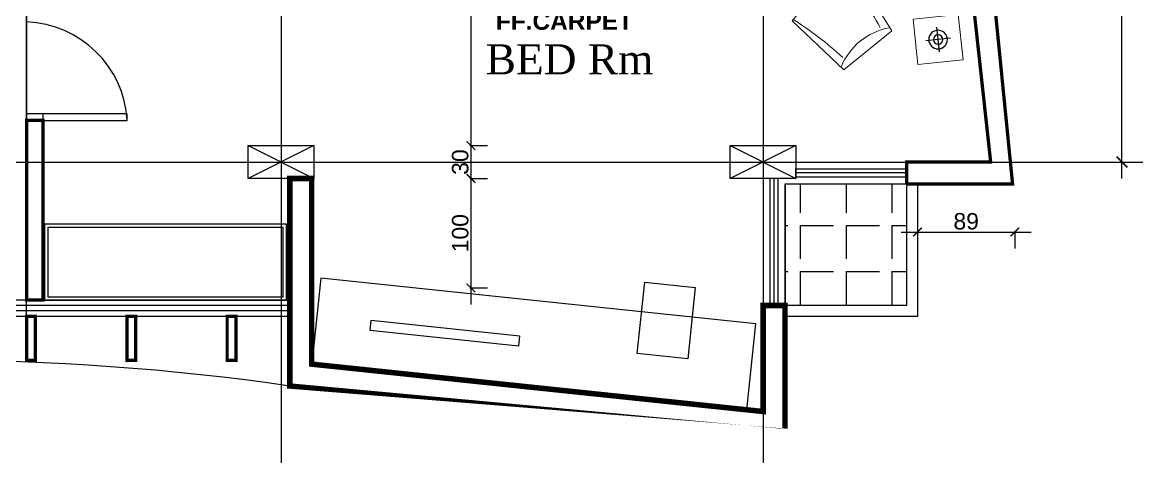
# Model space of a CAD drawing. Extents: x 250879 to 348495, y -51522 to -9360.
# Drawn here: x 303800 to 304818, y -43642 to -43245 of the extents above; entities that cross this region are included whole.
import ezdxf

# ---------------------------------------------------------------- set-up
doc = ezdxf.new("R2010")
doc.units = 0
doc.layers.get('0').update_dxf_attribs({"linetype": 'CONTINUOUS'})
doc.layers.get('DEFPOINTS').update_dxf_attribs({"color": 9, "linetype": 'CONTINUOUS'})
for name, color, linetype in [('AXIS', 1, 'CONTINUOUS'), ('COLUMN', 5, 'CONTINUOUS'), ('FURNITURE', 4, 'CONTINUOUS'), ('HATCH', 8, 'CONTINUOUS'), ('TEXT', 3, 'CONTINUOUS'), ('TRUSS', 2, 'CONTINUOUS'), ('WALL', 7, 'CONTINUOUS'), ('WALL1', 2, 'CONTINUOUS')]:
    doc.layers.add(name, color=color, linetype=linetype)
doc.layers.add('FURN', color=126, linetype='CONTINUOUS', lineweight=9)
doc.styles.get("Standard").update_dxf_attribs({"font": 'sanss___.ttf', "height": 15})
doc.styles.add('style2', font='romantic.ttf', dxfattribs={"height": 50})
doc.styles.add('STYLE4', font='arialbd.ttf', dxfattribs={"height": 0.2})
doc.dimstyles.get("Standard").update_dxf_attribs({"dimtxt": 15, "dimasz": 10, "dimexe": 10, "dimexo": 30, "dimgap": 5, "dimtad": 1, "dimdec": 0, "dimdsep": 46, "dimtxsty": 'Standard', "dimblk1": 'ARCHTICK', "dimblk2": 'ARCHTICK', "dimsah": 1, "dimcen": 2.5, "dimdle": 15, "dimclrd": 3, "dimclre": 3, "dimclrt": 3, "dimazin": 0, "dimtfac": 1, "dimtdec": 0, "dimtmove": 2, "dimatfit": 2, "dimldrblk": 'ARCHTICK', "dimfxl": 1.045499999999997, "dimfxlon": 1, "dimtolj": 1, "dimtzin": 0, "dimarcsym": 0})
doc.dimstyles.new('STANDARD$0', dxfattribs={"dimscale": 0, "dimtxt": 12, "dimasz": 8, "dimexe": 15, "dimexo": 0.0625, "dimgap": 2, "dimtad": 1, "dimdec": 0, "dimzin": 0, "dimdsep": 46, "dimtxsty": 'Standard', "dimblk1": 'ARCHTICK', "dimblk2": 'ARCHTICK', "dimsah": 1, "dimcen": 0.09, "dimdle": 15, "dimclrd": 3, "dimclre": 3, "dimclrt": 3, "dimazin": 0, "dimtfac": 1, "dimtdec": 0, "dimtofl": 0, "dimtmove": 1, "dimatfit": 3, "dimldrblk": 'ARCHTICK', "dimfxl": 1.045499999999997, "dimfxlon": 1, "dimtolj": 1, "dimtzin": 0, "dimarcsym": 0})

# ---------------------------------------------------------------- blocks, each defined once
blk = doc.blocks.new('_ARCHTICK')
at = {"color": 0, "linetype": 'ByBlock', "const_width": 0.15}
blk.add_lwpolyline([(-0.5, -0.5), (0.5, 0.5)], dxfattribs=at)
blk = doc.blocks.new('*D2057')
at = {"layer": 'DEFPOINTS', "color": 0, "linetype": 'ByBlock', "ltscale": 3, "transparency": 16777216}
for p in [(304717.8067199876, -42972.1627527147), (304804.6218366748, -42972.1627527147), (304797.5043380678, -43372.32733898071)]:
    blk.add_point(p, dxfattribs=at)
at = {"layer": 'WALL1', "color": 3, "linetype": 'ByBlock', "lineweight": -2, "ltscale": 3, "transparency": 16777216}
for p, q in [((304804.6218366748, -43387.32733898071), (304804.6218366748, -42957.1627527147)), ((304803.5763366748, -42972.1627527147), (304814.6218366748, -42972.1627527147)), ((304804.6218366748, -43372.32733898071), (304814.6218366748, -43372.32733898071))]:
    blk.add_line(p, q, dxfattribs=at)
at = {"layer": 'WALL1', "color": 3, "linetype": 'ByBlock', "lineweight": -2, "ltscale": 3, "transparency": 16777216, "xscale": 10, "yscale": 10, "zscale": 10}
for p, rotation in [((304804.6218366748, -42972.1627527147), 90), ((304804.6218366748, -43372.32733898071), 270)]:
    blk.add_blockref('_ARCHTICK', p, dxfattribs=dict(at, rotation=rotation))
at = {"layer": 'WALL1', "color": 3, "linetype": 'ByBlock', "ltscale": 3, "transparency": 16777216, "insert": (304791.8954992262, -43172.24504584766), "char_height": 15, "attachment_point": 5, "rotation": 90}
blk.add_mtext('\\A1;400', dxfattribs=at)
blk = doc.blocks.new('*D2103')
at = {"layer": 'DEFPOINTS', "color": 0, "linetype": 'Continuous', "transparency": 16777216}
for p in [(304617.8700745762, -43392.32733898106), (304706.8067199877, -43392.32733898071), (304706.8067199877, -43436.24955128258)]:
    blk.add_point(p, dxfattribs=at)
at = {"layer": 'WALL', "color": 3, "linetype": 'Continuous', "lineweight": -2, "transparency": 16777216}
for p, q in [((304602.8700745762, -43436.24955128258), (304721.8067199877, -43436.24955128258)), ((304617.8700745762, -43435.20405128258), (304617.8700745762, -43451.24955128258)), ((304706.8067199877, -43435.20405128258), (304706.8067199877, -43451.24955128258))]:
    blk.add_line(p, q, dxfattribs=at)
at = {"layer": 'WALL', "color": 3, "linetype": 'Continuous', "lineweight": -2, "transparency": 16777216, "xscale": 8, "yscale": 8, "zscale": 8, "rotation": 180}
blk.add_blockref('_ARCHTICK', (304617.8700745762, -43436.24955128258), dxfattribs=at)
at = {"layer": 'WALL', "color": 3, "linetype": 'Continuous', "lineweight": -2, "transparency": 16777216, "xscale": 8, "yscale": 8, "zscale": 8}
blk.add_blockref('_ARCHTICK', (304706.8067199877, -43436.24955128258), dxfattribs=at)
at = {"layer": 'WALL', "color": 3, "linetype": 'Continuous', "transparency": 16777216, "insert": (304662.3383972819, -43426.52321383401), "char_height": 15, "attachment_point": 5}
blk.add_mtext('\\A1;89', dxfattribs=at)
blk = doc.blocks.new('COLUMN')
at = {"layer": 'AXIS'}
for p, q in [((236924.6994773077, -9644.256519553426), (236984.6994773077, -9674.256519553426)), ((236984.6994773077, -9644.256519553426), (236924.6994773077, -9674.256519553426))]:
    blk.add_line(p, q, dxfattribs=at)
at = {"layer": 'COLUMN'}
blk.add_lwpolyline([(236924.6994773077, -9644.256519553426), (236984.6994773077, -9644.256519553426), (236984.6994773077, -9674.256519553426), (236924.6994773077, -9674.256519553426)], close=True, dxfattribs=at)
blk = doc.blocks.new('*D2106')
at = {"layer": 'DEFPOINTS', "color": 0, "linetype": 'Continuous', "transparency": 16777216}
for p in [(304208.7464896994, -42979.49816644875), (304065.3468418352, -43357.32733898071), (304209.7919896994, -43357.32733898071)]:
    blk.add_point(p, dxfattribs=at)
at = {"layer": 'WALL', "color": 3, "linetype": 'Continuous', "lineweight": -2, "transparency": 16777216}
for p, q in [((304209.7919896994, -42964.49816644875), (304209.7919896994, -43372.32733898071)), ((304208.8089896994, -42979.49816644875), (304224.7919896994, -42979.49816644875)), ((304208.7464896994, -43357.32733898071), (304224.7919896994, -43357.32733898071))]:
    blk.add_line(p, q, dxfattribs=at)
at = {"layer": 'WALL', "color": 3, "linetype": 'Continuous', "lineweight": -2, "transparency": 16777216, "xscale": 8, "yscale": 8, "zscale": 8}
for p, rotation in [((304209.7919896994, -42979.49816644875), 90), ((304209.7919896994, -43357.32733898071), 270)]:
    blk.add_blockref('_ARCHTICK', p, dxfattribs=dict(at, rotation=rotation))
at = {"layer": 'WALL', "color": 3, "linetype": 'Continuous', "transparency": 16777216, "insert": (304200.055364185, -43168.41275271468), "char_height": 15, "attachment_point": 5, "rotation": 90}
blk.add_mtext('\\A1;378', dxfattribs=at)
blk = doc.blocks.new('*D2107')
at = {"layer": 'DEFPOINTS', "color": 0, "linetype": 'Continuous', "transparency": 16777216}
for p in [(304065.3468418352, -43357.32733898071), (304066.3298418352, -43387.32733898071), (304209.7919896994, -43387.32733898071)]:
    blk.add_point(p, dxfattribs=at)
at = {"layer": 'WALL', "color": 3, "linetype": 'Continuous', "lineweight": -2, "transparency": 16777216}
for p, q in [((304209.7919896994, -43342.32733898071), (304209.7919896994, -43402.32733898071)), ((304208.7464896994, -43357.32733898071), (304224.7919896994, -43357.32733898071)), ((304208.7464896994, -43387.32733898071), (304224.7919896994, -43387.32733898071))]:
    blk.add_line(p, q, dxfattribs=at)
at = {"layer": 'WALL', "color": 3, "linetype": 'Continuous', "lineweight": -2, "transparency": 16777216, "xscale": 8, "yscale": 8, "zscale": 8}
for p, rotation in [((304209.7919896994, -43357.32733898071), 90), ((304209.7919896994, -43387.32733898071), 270)]:
    blk.add_blockref('_ARCHTICK', p, dxfattribs=dict(at, rotation=rotation))
at = {"layer": 'WALL', "color": 3, "linetype": 'Continuous', "transparency": 16777216, "insert": (304200.055364185, -43372.32733898066), "char_height": 15, "attachment_point": 5, "rotation": 90}
blk.add_mtext('\\A1;30', dxfattribs=at)
blk = doc.blocks.new('*D2108')
at = {"layer": 'DEFPOINTS', "color": 0, "linetype": 'Continuous', "transparency": 16777216}
for p in [(304066.3298418352, -43387.32733898071), (304176.8067199877, -43487.32733898072), (304209.7919896994, -43487.32733898072)]:
    blk.add_point(p, dxfattribs=at)
at = {"layer": 'WALL', "color": 3, "linetype": 'Continuous', "lineweight": -2, "transparency": 16777216}
for p, q in [((304209.7919896994, -43372.32733898071), (304209.7919896994, -43502.32733898072)), ((304208.7464896994, -43387.32733898071), (304224.7919896994, -43387.32733898071)), ((304208.7464896994, -43487.32733898072), (304224.7919896994, -43487.32733898072))]:
    blk.add_line(p, q, dxfattribs=at)
at = {"layer": 'WALL', "color": 3, "linetype": 'Continuous', "lineweight": -2, "transparency": 16777216, "xscale": 8, "yscale": 8, "zscale": 8}
for p, rotation in [((304209.7919896994, -43387.32733898071), 90), ((304209.7919896994, -43487.32733898072), 270)]:
    blk.add_blockref('_ARCHTICK', p, dxfattribs=dict(at, rotation=rotation))
at = {"layer": 'WALL', "color": 3, "linetype": 'Continuous', "transparency": 16777216, "insert": (304200.0656522508, -43437.32733898067), "char_height": 15, "attachment_point": 5, "rotation": 90}
blk.add_mtext('\\A1;100', dxfattribs=at)
blk = doc.blocks.new('A$C237F6A72')
at = {"layer": 'FURNITURE', "color": 1}
for p, q in [((0, -150), (0, 150)), ((-150, 0), (150, 0))]:
    blk.add_line(p, q, dxfattribs=at)
at = {"layer": 'FURNITURE', "color": 2}
blk.add_circle((0, 0), 112.5, dxfattribs=at)
at = {"layer": 'FURNITURE', "color": 1}
blk.add_circle((0, 0), 56.25, dxfattribs=at)
blk = doc.blocks.new('sof4')
at = {"layer": 'FURN'}
for p, q in [((310711.8590727946, -66838.30616509654), (310711.9696682334, -66799.80632394725)), ((310711.9696682334, -66799.80632394725), (310750.4695093674, -66799.91691937679)), ((310750.4695093674, -66799.91691937679), (310750.3589139378, -66838.4167605261)), ((310576.7898944574, -66809.73596225698), (310690.8894236624, -66809.40819762029)), ((310576.9366847548, -66860.8357514188), (310576.7898944574, -66809.73596225698)), ((310643.6396186235, -66809.54392837474), (310643.6697810134, -66820.04388505183)), ((310690.8894236624, -66809.40819762029), (310691.0362139599, -66860.5079867821)), ((310643.6697810134, -66820.04388505183), (310680.419629377, -66819.93831668726)), ((310669.9210709522, -66820.4552299531), (310670.0344931118, -66859.93909599398)), ((310680.419629377, -66819.93831668726), (310680.5362572846, -66860.53814917199)), ((310750.3589139378, -66838.4167605261), (310711.8590727946, -66838.30616509654)), ((310700.613748491, -66852.52218521343), (310700.5795644491, -66864.42213611412)), ((310759.4195383507, -66850.59110326134), (310702.719772304, -66850.42822635599)), ((310747.519587452, -66850.55691921947), (310747.0369892139, -67018.5562260445)), ((310761.5134972078, -66852.69712707473), (310761.0429639256, -67016.49645122892)), ((310691.0362139599, -66860.5079867821), (310576.9366847548, -66860.8357514188)), ((310698.4735406361, -66866.51609497156), (310698.0834403936, -67002.31553465352)), ((310747.4793709322, -66864.55686145558), (310700.5795644491, -66864.42213611412)), ((310740.4793998153, -66864.53675319566), (310740.0772346169, -67004.53617554846)), ((310586.1583030853, -66976.09390936217), (310586.3996022044, -66892.09425594549)), ((310586.3996022044, -66892.09425594549), (310670.3992556069, -66892.33555506452)), ((310670.3992556069, -66892.33555506452), (310670.1579564878, -66976.3352084812)), ((310698.3455180479, -66911.08257775374), (310747.3453158661, -66911.22333557319)), ((310698.2114629818, -66957.74905187135), (310747.2112607999, -66957.88980969078)), ((310670.1579564878, -66976.3352084812), (310586.1583030853, -66976.09390936217)), ((310692.2781989138, -67038.42858129632, -129.5000000000005), (310666.5329775208, -66983.92182745891, -129.5000000000005)), ((310700.1773992507, -67004.42155846691), (310700.1432152088, -67016.32150936761)), ((310747.0772057337, -67004.55628380839), (310700.1773992507, -67004.42155846691)), ((310758.9369401126, -67018.59041008636), (310702.2371740659, -67018.427533181)), ((310648.5329539038, -67066.71909362529, -129.5000000000005), (310609.3839237405, -67020.88072459589, -129.5000000000005)), ((310711.3066801375, -67030.60190142988), (310711.1960847172, -67069.10174257922)), ((310749.8065212808, -67030.71249685944), (310711.3066801375, -67030.60190142988)), ((310749.6959258512, -67069.21233800876), (310749.8065212808, -67030.71249685944)), ((310692.2781989138, -67038.42858129632, -129.5000000000005), (310648.5329539038, -67066.71909362529, -129.5000000000005)), ((310711.1960847172, -67069.10174257922), (310749.6959258512, -67069.21233800876))]:
    blk.add_line(p, q, dxfattribs=at)
at = {"layer": 'FURN', "extrusion": (0, 0, -1)}
for centre, major_axis, ratio, start_param, end_param in [((310675.2551654022, -66849.72216318153), (-21.03575461048462, -21.03575461048462), 0.999999999999561, 2.17591654456125, 2.530727210802588), ((310675.2003553371, -66830.64200037555), (21.03575461049818, -21.03575461049817), 0.9999999999984527, 0.6051202177653576, 0.9599308840066992)]:
    blk.add_ellipse(centre, major_axis=major_axis, ratio=ratio, start_param=start_param, end_param=end_param, dxfattribs=at)
at = {"layer": 'FURN'}
for centre, major_axis, ratio, start_param, end_param in [((310702.7137398261, -66852.5282176914), (-1.484924240314714, 1.484924240314714), 0.9999999999853907, -0.7882707759022399, 0.7825255508929287), ((310759.4135058727, -66852.69109459675), (1.484924240315464, 1.484924240315464), 0.9999999999844601, 5.494914531262545, 7.0657108580596), ((310700.5735319711, -66866.52212744954), (-1.484924240314714, 1.484924240314714), 0.9999999999853907, -0.7882707759022399, 0.7825255508929287), ((310936.3105632148, -67463.73920160359, -129.5000000000005), (-300.1553933368281, 464.126314870148), 0.5624999999374991, -0.1096708657004264, 0.1096708661087809), ((310781.8018174208, -67008.19766940255, -129.5000000000005), (-87.30070557346038, 158.0209706872537), 0.5554791621747982, 1.129114965734713, 1.432360539564239), ((310700.1834317286, -67002.3215671315), (-1.484924240321457, 1.484924240321457), 0.9999999999763083, 0.78252555089747, 2.353321877683012), ((310702.2432065438, -67016.32754184559), (1.484924240315464, 1.484924240315463), 0.9999999999843809, 2.353321877672712, 3.924118204497563), ((310758.9429725906, -67016.49041875094), (1.484924240322159, 1.484924240322158), 0.9999999999754433, 3.924118204474315, 5.494914531258036), ((310584.2396062213, -67135.96323958992, -129.5000000000005), (-108.3030513917697, 144.4385316561531), 0.5554791622173312, -1.432360539158576, -1.129114965333148), ((310779.8800258947, -67221.8527307522, -129.5000000000005), (-114.9358307094838, 177.7237548749509), 0.4964280931547385, -0.252972749208586, 0.2529727495352738)]:
    blk.add_ellipse(centre, major_axis=major_axis, ratio=ratio, start_param=start_param, end_param=end_param, dxfattribs=at)
at = {"layer": 'FURN', "extrusion": (0, 0, -1), "xscale": 0.06999999998515705, "yscale": 0.06999999998515705, "zscale": -0.06999999999999999, "rotation": 0.1645885730766123}
for p in [(-310731.1642910808, -66819.11154223667), (-310730.5013029941, -67049.90711971931)]:
    blk.add_blockref('A$C237F6A72', p, dxfattribs=at)

msp = doc.modelspace()

# ---------------------------------------------------------------- hatches: boundary and pattern name
at = {"layer": 'AXIS'}
h = msp.add_hatch(dxfattribs=at)
h.set_pattern_fill('ANGLE', color=256, scale=6, style=0)
h.set_pattern_definition([(0, (66000.83456309646, -52231.4192722681), (0, -41.91), [30.48, -11.43]), (270, (66000.83456309646, -52231.4192722681), (-41.91, -2.566247367613279e-15), [30.48, -11.43])])
h.paths.add_polyline_path([(304607.8700745762, -43503.39069356932), (304496.8067199876, -43503.39069356926), (304496.8067199876, -43392.32733898074), (304607.8700745762, -43392.32733898103)])

# ---------------------------------------------------------------- linework, layer by layer
for p, q in [((304036.3298418352, -39780.65993761762), (304036.3298418352, -43810.85676950975)), ((304476.8067199877, -39780.65993761762), (304476.8067199877, -43803.29106769748)), ((302600.6777706598, -43372.32733898071), (304937.5515459523, -43372.32733898071))]:
    msp.add_line(p, q, dxfattribs=at)
at = {"layer": 'FURNITURE'}
msp.add_line((303803.8067199877, -43334.31627004757), (303895.7700709398, -43334.31627004754), dxfattribs=at)
at = {"layer": 'FURNITURE', "flags": 128}
msp.add_lwpolyline([(303803.8067199876, -43334.31627004754), (303895.7700709398, -43334.31627004754), (303895.7700709398, -43328.31627004754), (303803.8067199877, -43328.31627004754), (303803.8067199877, -43334.31627004757)], dxfattribs=at)
at = {"layer": 'FURNITURE', "ltscale": 3}
for points in [[(304506.8067199877, -43386.15627937996), (304506.8067199877, -43378.49839858163), (304607.8700745761, -43378.49839858185), (304607.8700745761, -43386.15627938018)], [(304490.6356603868, -43387.32733898071), (304482.9777795885, -43387.32733898071), (304482.9777795885, -43503.39069356923), (304490.6356603868, -43503.39069356923)], [(304064.3330887987, -43556.95864519564), (304461.900062494, -43598.67543688172), (304470.153448284, -43520.01949334699), (304072.5864745888, -43478.30270166091)], [(304368.5764227338, -43482.17553478484), (304414.7793787357, -43487.02362131701), (304407.9423069569, -43552.18189035387), (304361.7393509551, -43547.33380382169)], [(304118.6278024224, -43516.91139370299), (304254.268291297, -43531.14418061178), (304253.2984687756, -43540.38672753943), (304117.657979901, -43526.15394063064)]]:
    msp.add_lwpolyline(points, close=True, dxfattribs=at)
at = {"layer": 'FURNITURE'}
for points in [[(304617.8700745762, -43392.32733898071), (304617.8700745762, -43513.39069356932), (304496.8067199876, -43513.39069356926)], [(304044.3330887987, -43498.39069356926), (303388.0076715933, -43498.39069356924)], [(304044.3330887987, -43513.39069356926), (303388.0076715933, -43513.39069356924)]]:
    msp.add_lwpolyline(points, dxfattribs=at)
for points in [[(304496.8067199877, -43392.32733898074), (304607.8700745762, -43392.32733898079), (304607.8700745762, -43503.39069356932), (304496.8067199877, -43503.39069356926)], [(304041.3596008939, -43429.12960722845), (303820.2679744471, -43429.12960722844), (303820.2679744472, -43498.39069356926), (304041.3596008939, -43498.39069356926)], [(304038.3596008939, -43432.12960722845), (303823.2679744471, -43432.12960722844), (303823.2679744472, -43495.39069356926), (304038.3596008939, -43495.39069356926)]]:
    msp.add_lwpolyline(points, close=True, dxfattribs=at)
at = {"layer": 'FURNITURE', "ltscale": 3}
for points in [[(304496.8067199876, -43392.32733898065), (304496.8067199876, -43523.39069356923)], [(304496.8067199875, -43392.32733898074), (304627.8700745761, -43392.32733898109)]]:
    msp.add_lwpolyline(points, dxfattribs=at)
at = {"layer": 'FURNITURE'}
msp.add_arc((303800.3258518392, -43339.85783958459), 95.6049577828679, 3.322909330749024, 87.91346445093224, dxfattribs=at)
at = {"layer": 'FURNITURE', "ltscale": 3}
msp.add_arc((303716.170380198, -45848.67304006586), 2295.2945464966, 81.78014382834317, 98.21985617165682, dxfattribs=at)
at = {"layer": 'HATCH', "linetype": 'ByBlock', "ltscale": 3}
msp.add_line((303803.8067199877, -43535.95427105841), (303803.8067199877, -43198.04206183903), dxfattribs=at)
at = {"layer": 'WALL', "ltscale": 3}
for p, q in [((303803.8067199877, -42752.95427105843), (303803.8067199877, -43498.39069356926)), ((303803.8067199874, -43371.99816644873), (303803.8067199874, -43328.31627004754)), ((303818.8067199874, -43371.99816644873), (303818.8067199874, -43328.31627004754)), ((303818.8067199877, -43334.31627004754), (303818.8067199877, -43498.39069356926))]:
    msp.add_line(p, q, dxfattribs=at)
at = {"layer": 'WALL', "linetype": 'Continuous', "const_width": 3}
for points in [[(304607.8700745757, -43392.32733897779), (304704.7189768028, -43392.32733897705), (304661.4380262023, -42957.16275271121), (304506.8067199906, -42957.16275271618)], [(304530.904754795, -42977.16275271175), (304641.4380262024, -42977.1627527113), (304684.7189768027, -43372.32733897712), (304607.8700745757, -43372.32733897747), (304607.8700745757, -43392.32733897747)], [(303818.8067199877, -43334.31627004754), (303818.8067199877, -43498.39069356926), (303803.8067199877, -43498.39069356926), (303803.8067199877, -43334.31627004754), (303818.8067199874, -43334.31627004754)], [(303803.8067199877, -43513.39069356926), (303803.8067199877, -43553.37849356926), (303803.8067199877, -43513.39069356925), (303803.8067199877, -43553.37849356926), (303811.8067199877, -43553.37849356926), (303811.8067199877, -43513.39069356926), (303803.8067199877, -43513.39069356926)], [(303895.4430597795, -43513.39069356926), (303895.4430597795, -43553.37849356926), (303895.4430597794, -43513.39069356925), (303895.4430597795, -43553.37849356926), (303903.4430597795, -43553.37849356926), (303903.4430597795, -43513.39069356926), (303895.4430597795, -43513.39069356926)], [(303987.0793995712, -43513.39069356926), (303987.0793995712, -43553.37849356926), (303987.0793995712, -43513.39069356925), (303987.0793995712, -43553.37849356926), (303995.0793995712, -43553.37849356926), (303995.0793995712, -43513.39069356926), (303987.0793995712, -43513.39069356926)]]:
    msp.add_lwpolyline(points, dxfattribs=at)
at = {"layer": 'WALL', "linetype": 'Continuous', "ltscale": 3, "const_width": 5}
msp.add_lwpolyline([(304496.8067199864, -43503.39069356747), (304496.8067199861, -43620.23959579453), (304044.3330887987, -43576.95864519556), (304044.3330887987, -43402.32733897882), (304044.3330887987, -43387.3273389801), (304064.3330887987, -43387.32733898012), (304064.3330887987, -43556.95864519564), (304476.8067199861, -43600.23959579451), (304476.8067199861, -43503.3906935675), (304496.8067199861, -43503.39069356747)], dxfattribs=at)
at = {"layer": 'WALL', "linetype": 'Continuous', "ltscale": 3}
for points in [[(304044.3330887987, -43503.39069356926), (303388.0076715933, -43503.39069356924)], [(304044.3330887987, -43508.39069356926), (303388.0076715933, -43508.39069356924)]]:
    msp.add_lwpolyline(points, dxfattribs=at)
at = {"layer": 'WALL1', "linetype": 'ByBlock', "ltscale": 3}
msp.add_line((303818.8067199874, -43334.31627004754), (303803.8067199877, -43334.31627004757), dxfattribs=at)
at = {"layer": 'WALL1'}
for p, q in [((304486.8067199877, -43503.39069356923), (304486.8067199877, -43387.32733898071)), ((304607.8700745761, -43382.32733898103), (304506.8067199877, -43382.32733898078))]:
    msp.add_line(p, q, dxfattribs=at)

# ---------------------------------------------------------------- block references
at = {"layer": 'TRUSS', "linetype": 'Continuous', "xscale": 1.080000000074108, "yscale": 1.080000000074108, "zscale": 1.080000000074108, "rotation": 6.143569381558353}
msp.add_blockref('sof4', (-36774.70760546927, -7177.21407777226), dxfattribs=at)
at = {"layer": 'WALL', "linetype": 'Continuous'}
for p in [(67081.63036452752, -33713.07081942728), (67522.10724267998, -33713.07081942728)]:
    msp.add_blockref('COLUMN', p, dxfattribs=at)

# ---------------------------------------------------------------- texts
at = {"layer": 'TEXT'}
for s, insert, char_height, width, attachment_point, style in [('FF.CARPET', (304232.5284245383, -43251.73781448791), 16, 173.1975406105419, 7, 'STYLE4'), ('BED Rm', (304223.3498768616, -43264.75467495736), 27.44, 455.7181, 1, 'style2')]:
    msp.add_mtext(s, dxfattribs=dict(at, insert=insert, char_height=char_height, width=width, attachment_point=attachment_point, style=style))

# ---------------------------------------------------------------- dimensions: what is measured, and where the dimension line sits
at = {"layer": 'WALL', "linetype": 'Continuous'}
for base, p1, p2, picture, middle in [((304209.7919896994, -43357.32733898071), (304208.7464896994, -42979.49816644875), (304065.3468418352, -43357.32733898071), '*D2106', (304200.055364185, -43168.41275271468)), ((304209.7919896994, -43387.32733898071), (304065.3468418352, -43357.32733898071), (304066.3298418352, -43387.32733898071), '*D2107', (304200.055364185, -43372.32733898066)), ((304209.7919896994, -43487.32733898072), (304066.3298418352, -43387.32733898071), (304176.8067199877, -43487.32733898072), '*D2108', (304200.0656522508, -43437.32733898067))]:
    dim = msp.add_linear_dim(base=base, p1=p1, p2=p2, angle=90, dimstyle='STANDARD$0', override={"dimscale": 1}, dxfattribs=at)
    dim.commit()
    dim.dimension.update_dxf_attribs({"geometry": picture, "text_midpoint": middle})
dim = msp.add_linear_dim(base=(304706.8067199877, -43436.24955128258), p1=(304617.8700745762, -43392.32733898106), p2=(304706.8067199877, -43392.32733898071), dimstyle='STANDARD$0', override={"dimscale": 1}, dxfattribs=at)
dim.commit()
dim.dimension.update_dxf_attribs({"geometry": '*D2103', "text_midpoint": (304662.3383972819, -43426.52321383401)})
at = {"layer": 'WALL1', "linetype": 'ByBlock', "ltscale": 3}
dim = msp.add_linear_dim(base=(304804.6218366748, -42972.1627527147), p1=(304797.5043380678, -43372.32733898071), p2=(304717.8067199876, -42972.1627527147), angle=90, dimstyle='Standard', dxfattribs=at)
dim.commit()
dim.dimension.update_dxf_attribs({"geometry": '*D2057', "text_midpoint": (304791.8954992262, -43172.24504584766)})

doc.saveas('drawing.dxf')
